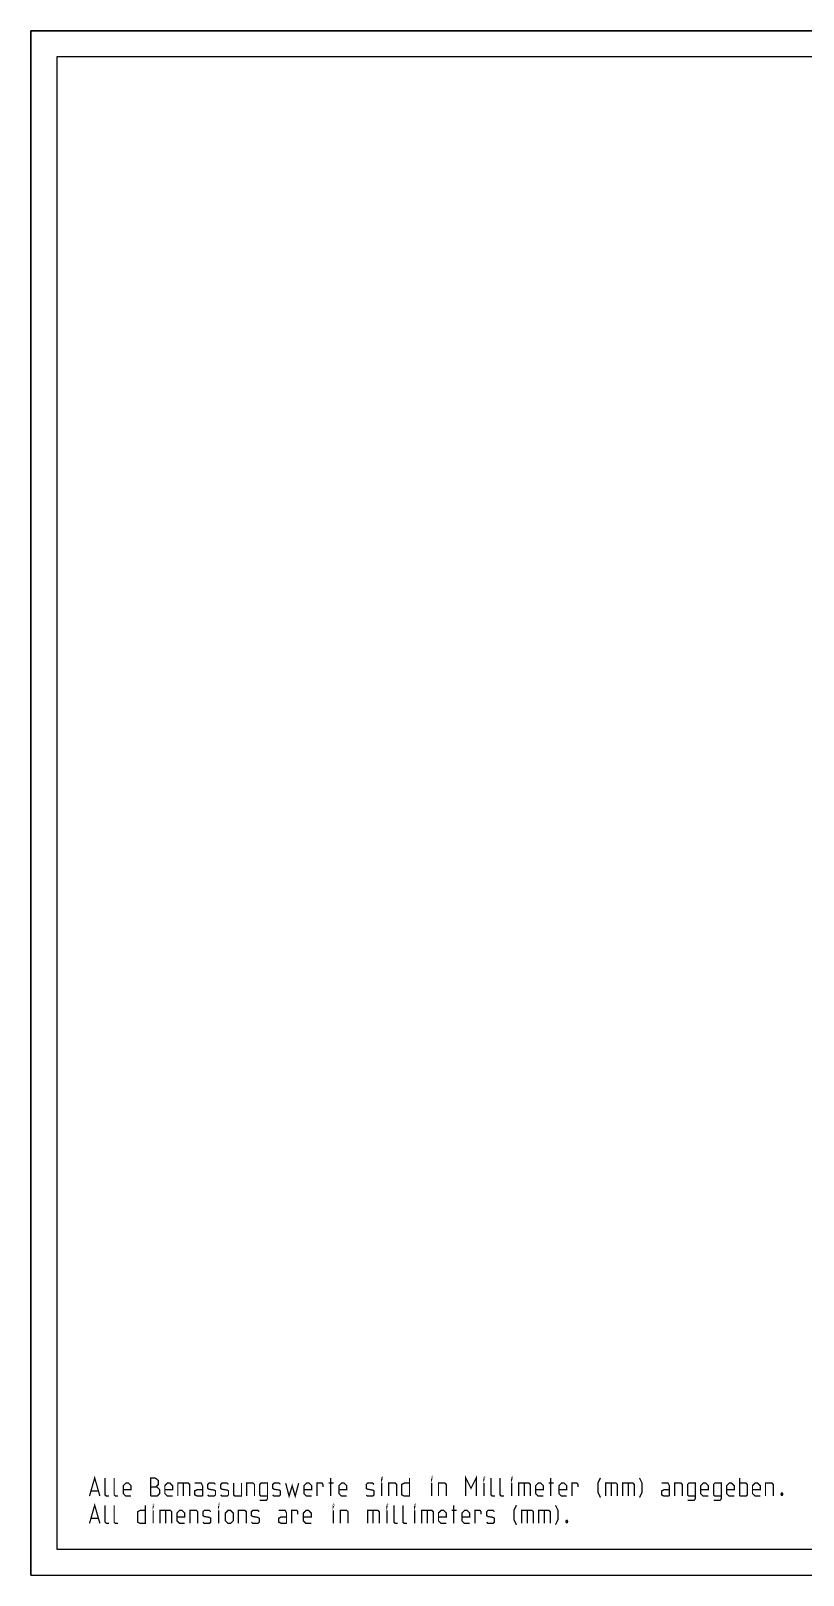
# Model space of a CAD drawing. Extents: x 0 to 420, y 0 to 297.
# Drawn here: x 0 to 148.6, y 0 to 297 of the extents above; entities that cross this region are included whole.
import ezdxf

# ---------------------------------------------------------------- set-up
doc = ezdxf.new("R2010")
doc.units = 0
doc.header["$LTSCALE"] = 23.1
doc.layers.get('0').update_dxf_attribs({"linetype": 'CONTINUOUS'})
doc.layers.add('90000_FRAME', color=7, linetype='CONTINUOUS')
doc.layers.add('91000_TIP', color=7, linetype='CONTINUOUS')

msp = doc.modelspace()

# ---------------------------------------------------------------- linework, layer by layer
at = {"color": 7, "linetype": 'CONTINUOUS'}
for p, q in [((0, 0), (0, 297)), ((0, 297), (420, 297)), ((0, 0), (420, 0))]:
    msp.add_line(p, q, dxfattribs=at)
at = {"layer": '90000_FRAME', "color": 7, "linetype": 'CONTINUOUS'}
for p, q in [((0, 297), (0, 0)), ((420, 297), (0, 297)), ((5, 292), (5, 5)), ((415, 292), (5, 292)), ((5, 5), (415, 5)), ((0, 0), (420, 0))]:
    msp.add_line(p, q, dxfattribs=at)
at = {"layer": '91000_TIP', "color": 7, "linetype": 'CONTINUOUS', "const_width": 0.25}
for points in [[(11.28, 15.19), (12.28, 18.69), (13.28, 15.19)], [(15.03, 15.19), (14.53, 15.19), (14.28, 15.44), (14.28, 18.69)], [(16.78, 15.19), (16.28, 15.19), (16.03, 15.44), (16.03, 18.69)], [(23.03, 15.19), (23.03, 18.69), (23.78, 18.69), (24.03, 18.61), (24.53, 18.19), (24.53, 17.44), (24.03, 16.94)], [(57.69, 15.19), (57.69, 18.69)], [(67.53, 18.44), (67.53, 18.69), (67.61, 18.69), (67.53, 18.44)], [(72.86, 18.69), (72.86, 15.19), (71.86, 15.19), (71.36, 15.44), (71.36, 17.44), (71.86, 17.69), (72.86, 17.69)], [(77.11, 18.44), (77.11, 18.69), (77.19, 18.69), (77.11, 18.44)], [(83.69, 15.19), (83.69, 18.69), (84.69, 16.69), (85.69, 18.69), (85.69, 15.19)], [(87.19, 18.44), (87.19, 18.69), (87.28, 18.69), (87.19, 18.44)], [(89.28, 15.19), (88.78, 15.19), (88.53, 15.44), (88.53, 18.69)], [(91.03, 15.19), (90.53, 15.19), (90.28, 15.44), (90.28, 18.69)], [(92.53, 18.44), (92.53, 18.69), (92.61, 18.69), (92.53, 18.44)], [(100.03, 15.19), (100.03, 18.69)], [(109.61, 14.94), (109.11, 15.94), (109.11, 17.69), (109.61, 18.69)], [(117.11, 14.94), (117.61, 15.94), (117.61, 17.69), (117.11, 18.69)], [(136.36, 15.19), (136.36, 18.69)], [(11.61, 16.19), (12.94, 16.19)], [(19.28, 15.19), (18.28, 15.19), (17.78, 15.69), (17.78, 17.19), (18.28, 17.69), (18.78, 17.69), (19.28, 17.19), (19.28, 16.44), (17.78, 16.44)], [(23.03, 16.94), (24.28, 16.94), (24.78, 16.44), (24.78, 15.69), (24.28, 15.19), (23.03, 15.19)], [(27.28, 15.19), (26.28, 15.19), (25.78, 15.69), (25.78, 17.19), (26.28, 17.69), (26.78, 17.69), (27.28, 17.19), (27.28, 16.44), (25.78, 16.44)], [(28.28, 15.19), (28.28, 17.69), (30.28, 17.69), (30.53, 17.44), (30.53, 15.19)], [(29.36, 17.69), (29.36, 15.19)], [(33.03, 15.19), (33.03, 17.19), (32.78, 17.69), (31.53, 17.69)], [(33.03, 15.19), (32.03, 15.19), (31.53, 15.44), (31.53, 16.19), (32.03, 16.44), (33.03, 16.44)], [(34.03, 15.44), (34.28, 15.19), (35.28, 15.19), (35.53, 15.44), (35.53, 16.19), (35.28, 16.36), (34.28, 16.52), (34.03, 16.69), (34.03, 17.44), (34.28, 17.69), (35.28, 17.69), (35.53, 17.44)], [(36.53, 15.44), (36.78, 15.19), (37.78, 15.19), (38.03, 15.44), (38.03, 16.19), (37.78, 16.36), (36.78, 16.52), (36.53, 16.69), (36.53, 17.44), (36.78, 17.69), (37.78, 17.69), (38.03, 17.44)], [(39.03, 17.69), (39.03, 15.44), (39.28, 15.19), (40.53, 15.19), (40.53, 17.69)], [(41.53, 15.19), (41.53, 17.69), (42.78, 17.69), (43.03, 17.44), (43.03, 15.19)], [(44.03, 14.36), (45.28, 14.36), (45.53, 14.69), (45.53, 17.69), (44.28, 17.69), (44.03, 17.44), (44.03, 15.44), (44.28, 15.19), (45.53, 15.19)], [(46.53, 15.44), (46.78, 15.19), (47.78, 15.19), (48.03, 15.44), (48.03, 16.19), (47.78, 16.36), (46.78, 16.52), (46.53, 16.69), (46.53, 17.44), (46.78, 17.69), (47.78, 17.69), (48.03, 17.44)], [(49.03, 17.69), (49.69, 15.19), (50.28, 17.19), (50.86, 15.19), (51.53, 17.69)], [(54.03, 15.19), (53.03, 15.19), (52.53, 15.69), (52.53, 17.19), (53.03, 17.69), (53.53, 17.69), (54.03, 17.19), (54.03, 16.44), (52.53, 16.44)], [(55.03, 15.19), (55.03, 17.69), (56.03, 17.69), (56.19, 17.44), (56.19, 16.94)], [(57.28, 17.69), (58.28, 17.69)], [(60.78, 15.19), (59.78, 15.19), (59.28, 15.69), (59.28, 17.19), (59.78, 17.69), (60.28, 17.69), (60.78, 17.19), (60.78, 16.44), (59.28, 16.44)], [(64.53, 15.44), (64.78, 15.19), (65.78, 15.19), (66.03, 15.44), (66.03, 16.19), (65.78, 16.36), (64.78, 16.52), (64.53, 16.69), (64.53, 17.44), (64.78, 17.69), (65.78, 17.69), (66.03, 17.44)], [(67.53, 15.19), (67.53, 17.69)], [(68.86, 15.19), (68.86, 17.69), (70.11, 17.69), (70.36, 17.44), (70.36, 15.19)], [(77.11, 15.19), (77.11, 17.69)], [(78.44, 15.19), (78.44, 17.69), (79.69, 17.69), (79.94, 17.44), (79.94, 15.19)], [(87.19, 15.19), (87.19, 17.69)], [(92.53, 15.19), (92.53, 17.69)], [(93.86, 15.19), (93.86, 17.69), (95.86, 17.69), (96.11, 17.44), (96.11, 15.19)], [(94.94, 17.69), (94.94, 15.19)], [(98.61, 15.19), (97.61, 15.19), (97.11, 15.69), (97.11, 17.19), (97.61, 17.69), (98.11, 17.69), (98.61, 17.19), (98.61, 16.44), (97.11, 16.44)], [(99.61, 17.69), (100.61, 17.69)], [(103.11, 15.19), (102.11, 15.19), (101.61, 15.69), (101.61, 17.19), (102.11, 17.69), (102.61, 17.69), (103.11, 17.19), (103.11, 16.44), (101.61, 16.44)], [(104.11, 15.19), (104.11, 17.69), (105.11, 17.69), (105.28, 17.44), (105.28, 16.94)], [(110.61, 15.19), (110.61, 17.69), (112.61, 17.69), (112.86, 17.44), (112.86, 15.19)], [(111.69, 17.69), (111.69, 15.19)], [(113.86, 15.19), (113.86, 17.69), (115.86, 17.69), (116.11, 17.44), (116.11, 15.19)], [(114.94, 17.69), (114.94, 15.19)], [(122.86, 15.19), (122.86, 17.19), (122.61, 17.69), (121.36, 17.69)], [(122.86, 15.19), (121.86, 15.19), (121.36, 15.44), (121.36, 16.19), (121.86, 16.44), (122.86, 16.44)], [(123.86, 15.19), (123.86, 17.69), (125.11, 17.69), (125.36, 17.44), (125.36, 15.19)], [(126.36, 14.36), (127.61, 14.36), (127.86, 14.69), (127.86, 17.69), (126.61, 17.69), (126.36, 17.44), (126.36, 15.44), (126.61, 15.19), (127.86, 15.19)], [(130.36, 15.19), (129.36, 15.19), (128.86, 15.69), (128.86, 17.19), (129.36, 17.69), (129.86, 17.69), (130.36, 17.19), (130.36, 16.44), (128.86, 16.44)], [(131.36, 14.36), (132.61, 14.36), (132.86, 14.69), (132.86, 17.69), (131.61, 17.69), (131.36, 17.44), (131.36, 15.44), (131.61, 15.19), (132.86, 15.19)], [(135.36, 15.19), (134.36, 15.19), (133.86, 15.69), (133.86, 17.19), (134.36, 17.69), (134.86, 17.69), (135.36, 17.19), (135.36, 16.44), (133.86, 16.44)], [(136.36, 17.69), (137.61, 17.69), (137.86, 17.44), (137.86, 15.44), (137.61, 15.19), (136.36, 15.19)], [(140.36, 15.19), (139.36, 15.19), (138.86, 15.69), (138.86, 17.19), (139.36, 17.69), (139.86, 17.69), (140.36, 17.19), (140.36, 16.44), (138.86, 16.44)], [(141.36, 15.19), (141.36, 17.69), (142.61, 17.69), (142.86, 17.44), (142.86, 15.19)], [(144.61, 15.77), (144.69, 15.61), (144.69, 15.52), (144.61, 15.36), (144.44, 15.36), (144.36, 15.52), (144.36, 15.61), (144.44, 15.77), (144.61, 15.77)], [(11.28, 9.94), (12.28, 13.44), (13.28, 9.94)], [(15.03, 9.94), (14.53, 9.94), (14.28, 10.19), (14.28, 13.44)], [(16.78, 9.94), (16.28, 9.94), (16.03, 10.19), (16.03, 13.44)], [(22.03, 13.44), (22.03, 9.94), (21.03, 9.94), (20.53, 10.19), (20.53, 12.19), (21.03, 12.44), (22.03, 12.44)], [(23.53, 13.19), (23.53, 13.44), (23.61, 13.44), (23.53, 13.19)], [(23.53, 9.94), (23.53, 12.44)], [(24.86, 9.94), (24.86, 12.44), (26.86, 12.44), (27.11, 12.19), (27.11, 9.94)], [(25.94, 12.44), (25.94, 9.94)], [(29.61, 9.94), (28.61, 9.94), (28.11, 10.44), (28.11, 11.94), (28.61, 12.44), (29.11, 12.44), (29.61, 11.94), (29.61, 11.19), (28.11, 11.19)], [(30.61, 9.94), (30.61, 12.44), (31.86, 12.44), (32.11, 12.19), (32.11, 9.94)], [(33.11, 10.19), (33.36, 9.94), (34.36, 9.94), (34.61, 10.19), (34.61, 10.94), (34.36, 11.11), (33.36, 11.27), (33.11, 11.44), (33.11, 12.19), (33.36, 12.44), (34.36, 12.44), (34.61, 12.19)], [(36.11, 13.19), (36.11, 13.44), (36.19, 13.44), (36.11, 13.19)], [(36.11, 9.94), (36.11, 12.44)], [(37.44, 10.44), (37.44, 11.94), (37.94, 12.44), (38.44, 12.44), (38.94, 11.94), (38.94, 10.44), (38.44, 9.94), (37.94, 9.94), (37.44, 10.44)], [(39.94, 9.94), (39.94, 12.44), (41.19, 12.44), (41.44, 12.19), (41.44, 9.94)], [(42.44, 10.19), (42.69, 9.94), (43.69, 9.94), (43.94, 10.19), (43.94, 10.94), (43.69, 11.11), (42.69, 11.27), (42.44, 11.44), (42.44, 12.19), (42.69, 12.44), (43.69, 12.44), (43.94, 12.19)], [(49.19, 9.94), (49.19, 11.94), (48.94, 12.44), (47.69, 12.44)], [(50.19, 9.94), (50.19, 12.44), (51.19, 12.44), (51.36, 12.19), (51.36, 11.69)], [(53.94, 9.94), (52.94, 9.94), (52.44, 10.44), (52.44, 11.94), (52.94, 12.44), (53.44, 12.44), (53.94, 11.94), (53.94, 11.19), (52.44, 11.19)], [(58.19, 13.19), (58.19, 13.44), (58.28, 13.44), (58.19, 13.19)], [(58.19, 9.94), (58.19, 12.44)], [(59.53, 9.94), (59.53, 12.44), (60.78, 12.44), (61.03, 12.19), (61.03, 9.94)], [(64.78, 9.94), (64.78, 12.44), (66.78, 12.44), (67.03, 12.19), (67.03, 9.94)], [(65.86, 12.44), (65.86, 9.94)], [(68.53, 13.19), (68.53, 13.44), (68.61, 13.44), (68.53, 13.19)], [(68.53, 9.94), (68.53, 12.44)], [(70.61, 9.94), (70.11, 9.94), (69.86, 10.19), (69.86, 13.44)], [(72.36, 9.94), (71.86, 9.94), (71.61, 10.19), (71.61, 13.44)], [(73.86, 13.19), (73.86, 13.44), (73.94, 13.44), (73.86, 13.19)], [(73.86, 9.94), (73.86, 12.44)], [(75.19, 9.94), (75.19, 12.44), (77.19, 12.44), (77.44, 12.19), (77.44, 9.94)], [(76.28, 12.44), (76.28, 9.94)], [(79.94, 9.94), (78.94, 9.94), (78.44, 10.44), (78.44, 11.94), (78.94, 12.44), (79.44, 12.44), (79.94, 11.94), (79.94, 11.19), (78.44, 11.19)], [(80.94, 12.44), (81.94, 12.44)], [(81.36, 9.94), (81.36, 13.44)], [(84.44, 9.94), (83.44, 9.94), (82.94, 10.44), (82.94, 11.94), (83.44, 12.44), (83.94, 12.44), (84.44, 11.94), (84.44, 11.19), (82.94, 11.19)], [(85.44, 9.94), (85.44, 12.44), (86.44, 12.44), (86.61, 12.19), (86.61, 11.69)], [(87.69, 10.19), (87.94, 9.94), (88.94, 9.94), (89.19, 10.19), (89.19, 10.94), (88.94, 11.11), (87.94, 11.27), (87.69, 11.44), (87.69, 12.19), (87.94, 12.44), (88.94, 12.44), (89.19, 12.19)], [(93.44, 9.69), (92.94, 10.69), (92.94, 12.44), (93.44, 13.44)], [(94.44, 9.94), (94.44, 12.44), (96.44, 12.44), (96.69, 12.19), (96.69, 9.94)], [(95.53, 12.44), (95.53, 9.94)], [(97.69, 9.94), (97.69, 12.44), (99.69, 12.44), (99.94, 12.19), (99.94, 9.94)], [(98.78, 12.44), (98.78, 9.94)], [(100.94, 9.69), (101.44, 10.69), (101.44, 12.44), (100.94, 13.44)], [(11.61, 10.94), (12.94, 10.94)], [(49.19, 9.94), (48.19, 9.94), (47.69, 10.19), (47.69, 10.94), (48.19, 11.19), (49.19, 11.19)], [(103.19, 10.52), (103.28, 10.36), (103.28, 10.27), (103.19, 10.11), (103.03, 10.11), (102.94, 10.27), (102.94, 10.36), (103.03, 10.52), (103.19, 10.52)]]:
    msp.add_lwpolyline(points, dxfattribs=at)

doc.saveas('drawing.dxf')
